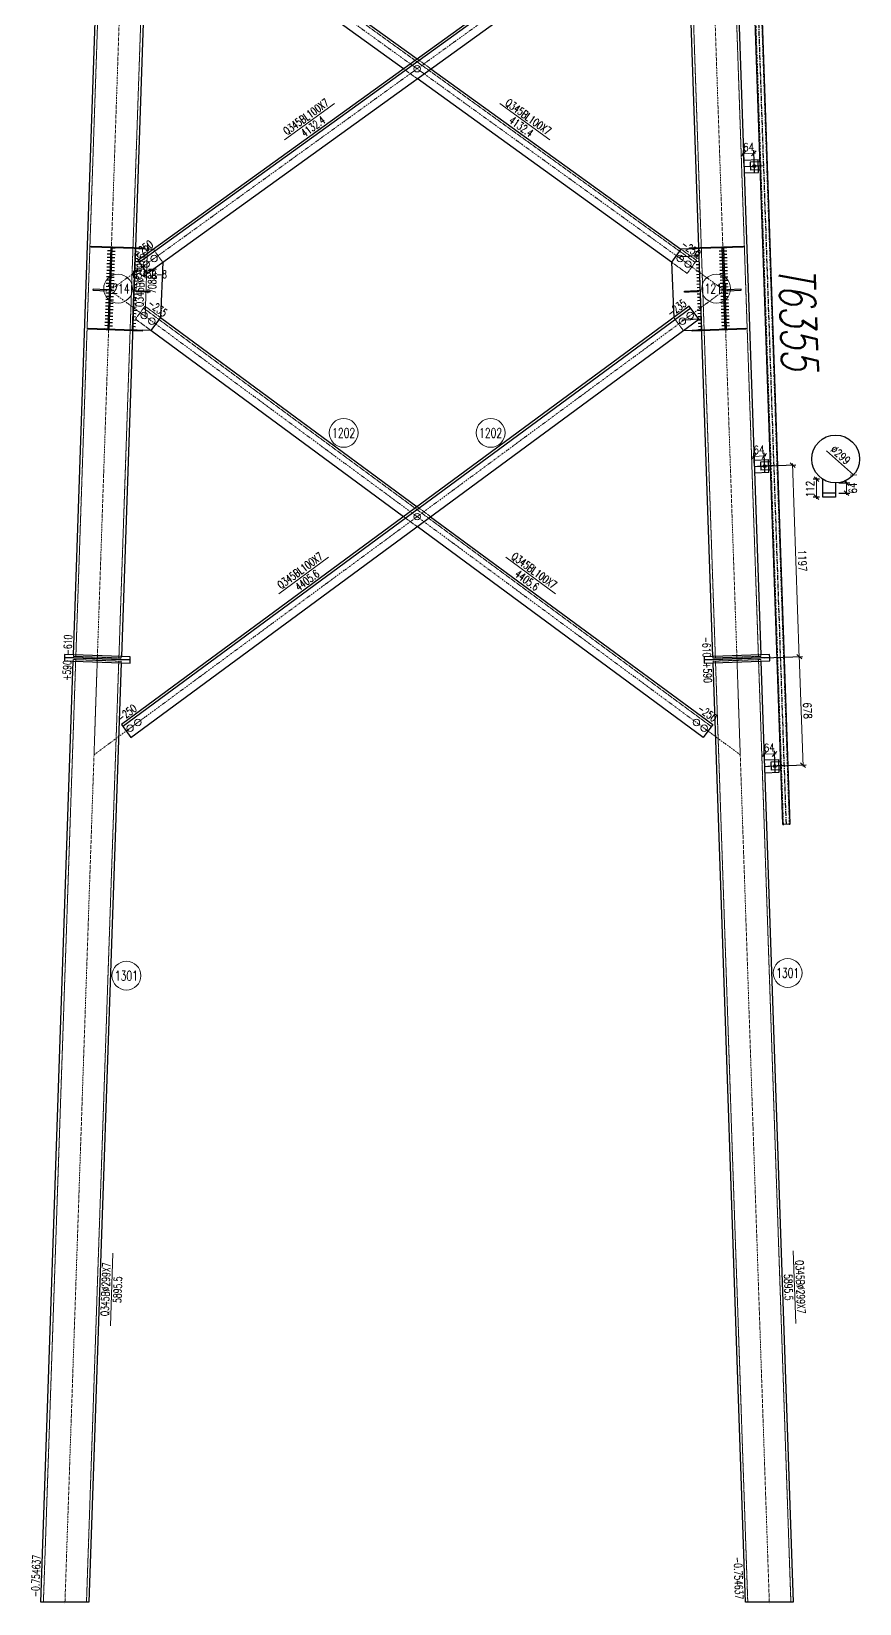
# Model space of a CAD drawing. Extents: x 4047 to 43290, y -150151 to -101862.
# Drawn here: x 13020 to 18192, y -150151 to -140329 of the extents above; entities that cross this region are included whole.
import ezdxf
from ezdxf.enums import TextEntityAlignment as Align

# ---------------------------------------------------------------- set-up
doc = ezdxf.new("R2010")
doc.units = 0
doc.header["$MEASUREMENT"] = 0
for name, pattern in [('CENTER', [50.8, 31.75, -6.35, 6.35, -6.35]), ('Dash', [2.75, 2, -0.75]), ('DashDot', [15.6, 9, -3, 0.6, -3]), ('DASHED', [19.05, 12.7, -6.35])]:
    doc.linetypes.add(name, pattern=pattern)
doc.layers.get('0').update_dxf_attribs({"linetype": 'CONTINUOUS', "lineweight": 25})
doc.layers.get('Defpoints').update_dxf_attribs({"linetype": 'CONTINUOUS'})
doc.styles.add('DimFont', font='simplex.shx', dxfattribs={"width": 0.8, "bigfont": 'gbhzfs.shx'})
doc.styles.add('HZ', font='txt.shx', dxfattribs={"width": 0.7, "oblique": 12, "bigfont": 'hztxt.shx'})
doc.styles.get("Standard").update_dxf_attribs({"font": 'simplex.shx', "width": 0.7, "height": 3, "bigfont": 'gbhzfs.shx'})
doc.dimstyles.new('DHDxfDimStyleOpen30', dxfattribs={"dimtxt": 2.5, "dimasz": 2.5, "dimexe": 1.25, "dimexo": 0.625, "dimtad": 2, "dimtxsty": 'DimFont', "dimblk": 'OPEN30', "dimblk1": 'OPEN30', "dimblk2": 'OPEN30', "dimcen": 2.5, "dimadec": 0, "dimazin": 0, "dimtfac": 1, "dimtmove": 0, "dimatfit": 3, "dimldrblk": 'OPEN30', "dimfxl": 0, "dimarcsym": 0})
doc.dimstyles.new('ISO-25$0', dxfattribs={"dimtxt": 2, "dimasz": 1.5, "dimexe": 1.25, "dimexo": 0.625, "dimtad": 1, "dimdsep": 46, "dimtxsty": 'Standard', "dimcen": 2.5, "dimclrd": 150, "dimclre": 2, "dimclrt": 6, "dimadec": 0, "dimazin": 0, "dimtfac": 1, "dimtmove": 0, "dimatfit": 0, "dimfxl": 0, "dimarcsym": 0})

# ---------------------------------------------------------------- blocks, each defined once
blk = doc.blocks.new('M20X45S')
at = {"color": 3, "linetype": 'Continuous', "lineweight": 13}
blk.add_circle((0, 0), 1, dxfattribs=at)
blk = doc.blocks.new('_OBLIQUE')
at = {"color": 0, "linetype": 'ByBlock', "lineweight": -2}
blk.add_line((-0.5, -0.5), (0.5, 0.5), dxfattribs=at)
blk = doc.blocks.new('*D56')
at = {"color": 0, "linetype": 'Continuous', "lineweight": 0}
blk.add_line((17985.1, -142948.7), (18154.2, -143100.4), dxfattribs=at)
at = {"layer": 'Defpoints', "color": 0, "linetype": 'Continuous'}
for p in [(17931.7, -142900.7), (18154.2, -143100.4)]:
    blk.add_point(p, dxfattribs=at)
at = {"color": 0, "linetype": 'Continuous', "lineweight": 0, "xscale": 30, "yscale": 30, "zscale": 30, "rotation": 318.085655041713}
blk.add_blockref('_OBLIQUE', (18154.2, -143100.4), dxfattribs=at)
at = {"color": 6, "linetype": 'Continuous', "insert": (18074, -142974.8), "char_height": 50, "attachment_point": 5, "rotation": 318.08566, "style": 'DimFont'}
blk.add_mtext('∅299', dxfattribs=at)
blk = doc.blocks.new('_OPEN30')
at = {"color": 0, "linetype": 'ByBlock', "lineweight": -2}
for p, q in [((-1, 0.27), (0, 0)), ((0, 0), (-1, -0.27)), ((0, 0), (-1, 0))]:
    blk.add_line(p, q, dxfattribs=at)
blk = doc.blocks.new('T6355 [365-1875-1875-1875-365]')
at = {"color": 4, "linetype": 'DASHED'}
for p, q in [((0, 0), (0, -6365)), ((41, -6365), (41, 0))]:
    blk.add_line(p, q, dxfattribs=at)
at = {"color": 1, "linetype": 'CENTER'}
for p, q in [((20.5, -6360), (20.5, -5)), ((20.5, -370), (-38.5, -370)), ((20.5, -2245), (-38.5, -2245)), ((20.5, -4120), (-38.5, -4120)), ((20.5, -5995), (-38.5, -5995))]:
    blk.add_line(p, q, dxfattribs=at)
at = {"color": 4}
for p, q in [((-3.5, -345), (-63.5, -345)), ((-63.5, -345), (-63.5, -395)), ((-3.5, -395), (-63.5, -395)), ((-3.5, -2220), (-63.5, -2220)), ((-63.5, -2220), (-63.5, -2270)), ((-3.5, -2270), (-63.5, -2270)), ((-3.5, -4095), (-63.5, -4095)), ((-63.5, -4095), (-63.5, -4145)), ((-3.5, -4145), (-63.5, -4145)), ((-3.5, -5970), (-63.5, -5970)), ((-63.5, -5970), (-63.5, -6020)), ((-3.5, -6020), (-63.5, -6020))]:
    blk.add_line(p, q, dxfattribs=at)
blk.add_lwpolyline([(44.5, -6360), (44.5, -5), (-3.5, -5), (-3.5, -6360)], close=True, dxfattribs=at)
for centre in [(-38.5, -370), (-38.5, -2245), (-38.5, -4120), (-38.5, -5995)]:
    blk.add_circle(centre, 8.75, dxfattribs=at)
at = {"color": 2, "style": 'HZ', "oblique": 12, "width": 0.7}
blk.add_text('T6355', height=225, rotation=270, dxfattribs=at).set_placement((90.3, -2879.4))
blk = doc.blocks.new('*D131')
at = {"color": 0, "linetype": 'Continuous', "lineweight": -2}
for p, q in [((17555.1, -143046.2), (17794.8, -143038)), ((17596.1, -144242.9), (17835.8, -144234.7))]:
    blk.add_line(p, q, dxfattribs=at)
at = {"color": 0, "linetype": 'Continuous', "lineweight": 0}
blk.add_line((17774.4, -143028.7), (17816.1, -144245.4), dxfattribs=at)
at = {"layer": 'Defpoints', "color": 0, "linetype": 'Continuous'}
for p in [(17535.1, -143046.9), (17576.1, -144243.6), (17815.8, -144235.4)]:
    blk.add_point(p, dxfattribs=at)
at = {"color": 0, "linetype": 'Continuous', "lineweight": 0, "xscale": 30, "yscale": 30, "zscale": 30}
for p, rotation in [((17774.8, -143038.7), 91.964105518167), ((17815.8, -144235.4), 271.964105518167)]:
    blk.add_blockref('_OBLIQUE', p, dxfattribs=dict(at, rotation=rotation))
at = {"color": 6, "linetype": 'Continuous', "insert": (17835.3, -143635.6), "char_height": 50, "attachment_point": 5, "rotation": 271.96411, "style": 'DimFont'}
blk.add_mtext('1197', dxfattribs=at)
blk = doc.blocks.new('*D132')
at = {"color": 0, "linetype": 'Continuous', "lineweight": 0}
blk.add_line((17523.3, -142984), (17607.7, -142981.6), dxfattribs=at)
at = {"color": 0, "linetype": 'Continuous', "lineweight": -2}
for p, q in [((17534.6, -143026.9), (17532.7, -142963.8)), ((17599, -143025), (17597.1, -142961.9))]:
    blk.add_line(p, q, dxfattribs=at)
at = {"layer": 'Defpoints', "color": 0, "linetype": 'Continuous'}
for p in [(17597.7, -142981.9), (17535.1, -143046.9), (17599.5, -143045)]:
    blk.add_point(p, dxfattribs=at)
at = {"color": 0, "linetype": 'Continuous', "lineweight": 0, "xscale": 30, "yscale": 30, "zscale": 30}
for p, rotation in [((17533.3, -142983.8), 181.6593324593618), ((17597.7, -142981.9), 1.659332459361818)]:
    blk.add_blockref('_OBLIQUE', p, dxfattribs=dict(at, rotation=rotation))
at = {"color": 6, "linetype": 'Continuous', "insert": (17564.4, -142942.8), "char_height": 50, "attachment_point": 5, "rotation": 1.65933, "style": 'DimFont'}
blk.add_mtext('64', dxfattribs=at)
blk = doc.blocks.new('*D133')
at = {"color": 0, "linetype": 'Continuous', "lineweight": -2}
for p, q in [((18062.9, -143150.1), (18131, -143150.1)), ((18062.9, -143214.1), (18131, -143214.1))]:
    blk.add_line(p, q, dxfattribs=at)
at = {"color": 0, "linetype": 'Continuous', "lineweight": 0}
blk.add_line((18111, -143224.1), (18111, -143140.1), dxfattribs=at)
at = {"layer": 'Defpoints', "color": 0, "linetype": 'Continuous'}
for p in [(18042.9, -143150.1), (18111, -143150.1), (18042.9, -143214.1)]:
    blk.add_point(p, dxfattribs=at)
at = {"color": 0, "linetype": 'Continuous', "lineweight": 0, "xscale": 30, "yscale": 30, "zscale": 30}
for p, rotation in [((18111, -143150.1), 90), ((18111, -143214.1), 270)]:
    blk.add_blockref('_OBLIQUE', p, dxfattribs=dict(at, rotation=rotation))
at = {"color": 6, "linetype": 'Continuous', "insert": (18151, -143182.1), "char_height": 50, "attachment_point": 5, "rotation": 90, "style": 'DimFont'}
blk.add_mtext('64', dxfattribs=at)
blk = doc.blocks.new('*D134')
at = {"color": 0, "linetype": 'Continuous', "lineweight": -2}
for p, q in [((17942.9, -143126.9), (17903, -143126.9)), ((17942.9, -143239.1), (17903, -143239.1))]:
    blk.add_line(p, q, dxfattribs=at)
at = {"color": 0, "linetype": 'Continuous', "lineweight": 0}
blk.add_line((17923, -143249.1), (17923, -143116.9), dxfattribs=at)
at = {"layer": 'Defpoints', "color": 0, "linetype": 'Continuous'}
for p in [(17923, -143126.9), (17962.9, -143126.9), (17962.9, -143239.1)]:
    blk.add_point(p, dxfattribs=at)
at = {"color": 0, "linetype": 'Continuous', "lineweight": 0, "xscale": 30, "yscale": 30, "zscale": 30}
for p, rotation in [((17923, -143126.9), 90), ((17923, -143239.1), 270)]:
    blk.add_blockref('_OBLIQUE', p, dxfattribs=dict(at, rotation=rotation))
at = {"color": 6, "linetype": 'Continuous', "insert": (17883, -143188), "char_height": 50, "attachment_point": 5, "rotation": 90, "style": 'DimFont'}
blk.add_mtext('112', dxfattribs=at)
blk = doc.blocks.new('*D146')
at = {"color": 0, "linetype": 'Continuous', "lineweight": 0}
blk.add_line((17587.2, -144845.3), (17671.6, -144842.9), dxfattribs=at)
at = {"color": 0, "linetype": 'Continuous', "lineweight": -2}
for p, q in [((17598.8, -144900.8), (17596.6, -144825)), ((17663.2, -144898.9), (17661, -144823.2))]:
    blk.add_line(p, q, dxfattribs=at)
at = {"layer": 'Defpoints', "color": 0, "linetype": 'Continuous'}
for p in [(17661.6, -144843.2), (17599.3, -144920.8), (17663.8, -144918.9)]:
    blk.add_point(p, dxfattribs=at)
at = {"color": 0, "linetype": 'Continuous', "lineweight": 0, "xscale": 30, "yscale": 30, "zscale": 30}
for p, rotation in [((17597.1, -144845), 181.6596278034442), ((17661.6, -144843.2), 1.659627803444188)]:
    blk.add_blockref('_OBLIQUE', p, dxfattribs=dict(at, rotation=rotation))
at = {"color": 6, "linetype": 'Continuous', "insert": (17628.2, -144804.1), "char_height": 50, "attachment_point": 5, "rotation": 1.65963, "style": 'DimFont'}
blk.add_mtext('64', dxfattribs=at)
blk = doc.blocks.new('*D147')
at = {"color": 0, "linetype": 'Continuous', "lineweight": 0}
blk.add_line((17458.5, -141093), (17543, -141090.5), dxfattribs=at)
at = {"color": 0, "linetype": 'Continuous', "lineweight": -2}
for p, q in [((17470.2, -141153), (17467.9, -141072.7)), ((17534.7, -141151.1), (17532.4, -141070.8))]:
    blk.add_line(p, q, dxfattribs=at)
at = {"layer": 'Defpoints', "color": 0, "linetype": 'Continuous'}
for p in [(17533, -141090.8), (17470.8, -141173), (17535.3, -141171.1)]:
    blk.add_point(p, dxfattribs=at)
at = {"color": 0, "linetype": 'Continuous', "lineweight": 0, "xscale": 30, "yscale": 30, "zscale": 30}
for p, rotation in [((17468.5, -141092.7), 181.6596278034441), ((17533, -141090.8), 1.659627803444108)]:
    blk.add_blockref('_OBLIQUE', p, dxfattribs=dict(at, rotation=rotation))
at = {"color": 6, "linetype": 'Continuous', "insert": (17499.6, -141051.7), "char_height": 50, "attachment_point": 5, "rotation": 1.65963, "style": 'DimFont'}
blk.add_mtext('64', dxfattribs=at)
blk = doc.blocks.new('*D150')
at = {"color": 0, "linetype": 'Continuous', "lineweight": -2}
for p, q in [((17596.1, -144242.9), (17835.8, -144234.7)), ((17619.3, -144920.1), (17859, -144911.9))]:
    blk.add_line(p, q, dxfattribs=at)
at = {"color": 0, "linetype": 'Continuous', "lineweight": 0}
blk.add_line((17839.4, -144922.5), (17815.5, -144225.4), dxfattribs=at)
at = {"layer": 'Defpoints', "color": 0, "linetype": 'Continuous'}
for p in [(17576.1, -144243.6), (17815.8, -144235.4), (17599.3, -144920.8)]:
    blk.add_point(p, dxfattribs=at)
at = {"color": 0, "linetype": 'Continuous', "lineweight": 0, "xscale": 30, "yscale": 30, "zscale": 30}
for p, rotation in [((17815.8, -144235.4), 91.96410551816712), ((17839, -144912.6), 271.9641055181671)]:
    blk.add_blockref('_OBLIQUE', p, dxfattribs=dict(at, rotation=rotation))
at = {"color": 6, "linetype": 'Continuous', "insert": (17867.4, -144572.6), "char_height": 50, "attachment_point": 5, "rotation": 271.96411, "style": 'DimFont'}
blk.add_mtext('678', dxfattribs=at)
blk = doc.blocks.new('*D178')
at = {"color": 2, "linetype": 'Continuous', "lineweight": -2}
for p, q in [((17072, -141747.7), (17071.6, -141734.7)), ((17191.2, -141743.6), (17190.8, -141730.6))]:
    blk.add_line(p, q, dxfattribs=at)
at = {"color": 150, "linetype": 'Continuous', "lineweight": -2}
for p, q in [((17071.8, -141734.9), (17124.3, -141733.1)), ((17190.6, -141730.8), (17138.1, -141732.6))]:
    blk.add_line(p, q, dxfattribs=at)
at = {"color": 150, "linetype": 'Continuous'}
for points in [[(17071.8, -141734.9), (17071.8, -141734.9), (17071.6, -141734.9)], [(17190.6, -141730.8), (17190.6, -141730.8), (17190.8, -141730.8)]]:
    blk.add_solid(points, dxfattribs=at)
at = {"layer": 'Defpoints', "color": 0, "linetype": 'Continuous'}
for p in [(17190.8, -141730.8), (17072, -141747.7), (17191.2, -141743.6)]:
    blk.add_point(p, dxfattribs=at)
at = {"color": 6, "linetype": 'Continuous', "insert": (17131.2, -141732.9), "char_height": 3, "attachment_point": 5}
blk.add_mtext('\\A1;119.2505', dxfattribs=at)
blk = doc.blocks.new('*D179')
at = {"color": 150, "linetype": 'Continuous', "lineweight": -2}
for p, q in [((17204.2, -142126.2), (17152, -142128)), ((17086, -142130.3), (17138.2, -142128.5))]:
    blk.add_line(p, q, dxfattribs=at)
at = {"color": 2, "linetype": 'Continuous', "lineweight": -2}
for p, q in [((17204.6, -142135.4), (17204.3, -142126)), ((17086.1, -142139.4), (17085.8, -142130.1))]:
    blk.add_line(p, q, dxfattribs=at)
at = {"color": 150, "linetype": 'Continuous'}
for points in [[(17204.1, -142126.2), (17204.2, -142126.2), (17204.3, -142126.2)], [(17086, -142130.2), (17086, -142130.3), (17085.8, -142130.3)]]:
    blk.add_solid(points, dxfattribs=at)
at = {"layer": 'Defpoints', "color": 0, "linetype": 'Continuous'}
for p in [(17204.3, -142126.2), (17086.1, -142139.5), (17204.6, -142135.4)]:
    blk.add_point(p, dxfattribs=at)
at = {"color": 6, "linetype": 'Continuous', "insert": (17145.1, -142128.2), "char_height": 3, "attachment_point": 5}
blk.add_mtext('\\A1;118.5687', dxfattribs=at)

msp = doc.modelspace()

# ---------------------------------------------------------------- linework, layer by layer
at = {"color": 1, "linetype": 'Dash', "lineweight": 20}
for p, q in [((13540.42403, -137149.91758), (13297.48204, -144234.10798)), ((13809.26599, -137159.13712), (13566.324, -144243.32753)), ((17049.00103, -137159.13712), (17291.94301, -144243.32753)), ((17317.84299, -137149.91758), (17560.78497, -144234.10798)), ((13814.20903, -139354.1741), (17165.49552, -141771.99709)), ((15429.13351, -140500.78304), (15514.5912, -140562.43744)), ((15429.13351, -140624.09185), (15343.67582, -140562.43744)), ((13667.64726, -141726.39763), (13687.63551, -141727.0831)), ((13668.34385, -141706.08503), (13688.3321, -141706.7705)), ((13669.04045, -141685.77244), (13689.0287, -141686.4579)), ((13669.04045, -141685.77244), (13728.7827, -141687.82121)), ((13781.31148, -141689.62261), (13839.81997, -141770.71982)), ((17076.95553, -141689.62261), (17174.27179, -141759.8325)), ((17189.22657, -141685.77244), (17129.48431, -141687.82121)), ((13664.16431, -141827.96062), (13684.15256, -141828.64609)), ((13664.8609, -141807.64803), (13684.84915, -141808.33349)), ((13665.55749, -141787.33543), (13685.54574, -141788.0209)), ((13666.25408, -141767.02283), (13686.24233, -141767.7083)), ((13666.95067, -141746.71023), (13686.93892, -141747.3957)), ((17115.7633, -141840.92971), (17018.44705, -141770.71982)), ((17174.27179, -141759.8325), (17115.7633, -141840.92971)), ((13660.68135, -141929.52362), (13680.6696, -141930.20908)), ((13661.37795, -141909.21102), (13681.3662, -141909.89648)), ((13662.07454, -141888.89842), (13682.06279, -141889.58389)), ((13662.77113, -141868.58582), (13682.75938, -141869.27129)), ((13663.46772, -141848.27322), (13683.45597, -141848.95869)), ((13657.89499, -142010.77401), (13677.88324, -142011.45948)), ((13658.59158, -141990.46141), (13678.57983, -141991.14688)), ((13659.28817, -141970.14881), (13679.27642, -141970.83428)), ((13659.98476, -141949.83621), (13679.97301, -141950.52168)), ((13674.95874, -141949.29051), (13674.7531, -141955.28698)), ((13674.7531, -141955.28698), (13759.72461, -141958.20095)), ((13759.93025, -141952.20448), (13674.95874, -141949.29051)), ((13759.72461, -141958.20095), (13759.93025, -141952.20448)), ((17098.33677, -141952.20448), (17183.30827, -141949.29051)), ((17098.54241, -141958.20095), (17098.33677, -141952.20448)), ((17183.51391, -141955.28698), (17098.54241, -141958.20095)), ((17183.30827, -141949.29051), (17183.51391, -141955.28698)), ((13654.41204, -142112.337), (13674.40029, -142113.02247)), ((13655.10863, -142092.0244), (13675.09688, -142092.70987)), ((13655.80522, -142071.7118), (13675.79347, -142072.39727)), ((13656.50181, -142051.3992), (13676.49006, -142052.08467)), ((13657.1984, -142031.08661), (13677.18665, -142031.77207)), ((13670.00518, -142126.33059), (13729.33744, -142045.83411)), ((13766.60237, -142197.53035), (13670.00518, -142126.33059)), ((13720.4376, -142057.90858), (17266.79587, -144671.85495)), ((13729.33744, -142045.83411), (13825.93463, -142117.03388)), ((17032.33238, -142117.03388), (17091.66465, -142197.53035)), ((13651.62567, -142193.58739), (13671.61392, -142194.27286)), ((13711.36793, -142195.63617), (13651.62567, -142193.58739)), ((13652.32226, -142173.27479), (13672.31051, -142173.96026)), ((13653.01885, -142152.9622), (13673.0071, -142153.64766)), ((13653.71544, -142132.6496), (13673.70369, -142133.33507)), ((17146.89909, -142195.63617), (17206.64134, -142193.58739)), ((15429.13351, -143298.71817), (15513.40469, -143360.8327)), ((15429.13351, -143422.94722), (15344.86233, -143360.8327)), ((13296.79658, -144254.09623), (13094.98704, -150138.86417)), ((13281.46265, -144263.57626), (13281.80539, -144253.58213)), ((13281.80539, -144253.58213), (13580.62972, -144263.82988)), ((13282.49086, -144233.59388), (13282.83359, -144223.59976)), ((13581.31519, -144243.84163), (13282.49086, -144233.59388)), ((13565.63854, -144263.31578), (13363.98708, -150143.47395)), ((13580.62972, -144263.82988), (13580.28699, -144273.824)), ((13581.65793, -144233.8475), (13581.31519, -144243.84163)), ((17276.95182, -144243.84163), (17276.60909, -144233.8475)), ((17575.77616, -144233.59388), (17276.95182, -144243.84163)), ((17277.63729, -144263.82988), (17576.46163, -144253.58213)), ((17277.98003, -144273.824), (17277.63729, -144263.82988)), ((17292.62848, -144263.31578), (17494.27993, -150143.47395)), ((17561.47044, -144254.09623), (17763.27998, -150138.86417)), ((17575.43343, -144223.59976), (17575.77616, -144233.59388)), ((17576.46163, -144253.58213), (17576.80436, -144263.57626))]:
    msp.add_line(p, q, dxfattribs=at)
at = {"color": 2, "linetype": 'DashDot', "lineweight": 15}
for p, q in [((13674.84501, -137154.52735), (13410.99625, -144848.35938)), ((17183.42201, -137154.52735), (17447.27076, -144848.35938)), ((17255.11439, -139245.06318), (13510.50645, -141946.65232)), ((13603.15263, -139245.06318), (17347.76057, -141946.65232)), ((17347.76242, -141946.65153), (13410.99625, -144848.35938)), ((13510.5046, -141946.65153), (17447.27076, -144848.35938)), ((13431.21756, -144258.70601), (13229.13351, -150151.47865)), ((17427.04946, -144258.70601), (17629.13351, -150151.47865))]:
    msp.add_line(p, q, dxfattribs=at)
at = {"color": 7, "linetype": 'Continuous', "lineweight": 30}
for p, q in [((17044.05798, -139354.1741), (13692.7715, -141771.99709)), ((13514.06173, -141721.13064), (13494.0735, -141720.44517)), ((13514.75832, -141700.81804), (13494.77009, -141700.13258)), ((13515.45491, -141680.50544), (13495.46668, -141679.81998)), ((13522.05703, -141721.40483), (13542.04526, -141722.0903)), ((13522.75362, -141701.09223), (13542.74185, -141701.7777)), ((13523.45021, -141680.77963), (13543.43845, -141681.4651)), ((17189.22657, -141685.77244), (17169.23832, -141686.4579)), ((17189.92316, -141706.08503), (17169.93491, -141706.7705)), ((17190.61975, -141726.39763), (17170.6315, -141727.0831)), ((17334.81681, -141680.77963), (17314.82857, -141681.4651)), ((17335.5134, -141701.09223), (17315.52516, -141701.7777)), ((17336.20999, -141721.40483), (17316.22175, -141722.0903)), ((17342.8121, -141680.50544), (17362.80034, -141679.81998)), ((17343.50869, -141700.81804), (17363.49693, -141700.13258)), ((17344.20528, -141721.13064), (17364.19352, -141720.44517)), ((13510.57878, -141822.69363), (13490.59054, -141822.00816)), ((13511.27537, -141802.38103), (13491.28713, -141801.69557)), ((13511.97196, -141782.06844), (13491.98372, -141781.38297)), ((13512.66855, -141761.75584), (13492.68032, -141761.07037)), ((13513.36514, -141741.44324), (13493.37691, -141740.75777)), ((13518.57407, -141822.96782), (13538.56231, -141823.65329)), ((13519.27066, -141802.65522), (13539.2589, -141803.34069)), ((13519.96725, -141782.34262), (13539.95549, -141783.02809)), ((13520.66385, -141762.03002), (13540.65208, -141762.71549)), ((13521.36044, -141741.71743), (13541.34867, -141742.40289)), ((17191.31634, -141746.71023), (17171.32809, -141747.3957)), ((17192.01293, -141767.02283), (17172.02468, -141767.7083)), ((17192.70953, -141787.33543), (17172.72128, -141788.0209)), ((17193.40612, -141807.64803), (17173.41787, -141808.33349)), ((17194.10271, -141827.96062), (17174.11446, -141828.64609)), ((17336.90658, -141741.71743), (17316.91834, -141742.40289)), ((17337.60317, -141762.03002), (17317.61493, -141762.71549)), ((17338.29976, -141782.34262), (17318.31153, -141783.02809)), ((17338.99635, -141802.65522), (17319.00812, -141803.34069)), ((17339.69294, -141822.96782), (17319.70471, -141823.65329)), ((17344.90187, -141741.44324), (17364.89011, -141740.75777)), ((17345.59846, -141761.75584), (17365.5867, -141761.07037)), ((17346.29506, -141782.06844), (17366.28329, -141781.38297)), ((17346.99165, -141802.38103), (17366.97988, -141801.69557)), ((17347.68824, -141822.69363), (17367.67647, -141822.00816)), ((13507.09582, -141924.25662), (13487.10759, -141923.57116)), ((13507.79241, -141903.94403), (13487.80418, -141903.25856)), ((13508.48901, -141883.63143), (13488.50077, -141882.94596)), ((13509.1856, -141863.31883), (13489.19736, -141862.63336)), ((13509.88219, -141843.00623), (13489.89395, -141842.32076)), ((13515.09112, -141924.53081), (13535.07935, -141925.21628)), ((13515.78771, -141904.21821), (13535.77595, -141904.90368)), ((13516.4843, -141883.90561), (13536.47254, -141884.59108)), ((13517.18089, -141863.59302), (13537.16913, -141864.27848)), ((13517.87748, -141843.28042), (13537.86572, -141843.96588)), ((17194.7993, -141848.27322), (17174.81105, -141848.95869)), ((17195.49589, -141868.58582), (17175.50764, -141869.27129)), ((17196.19248, -141888.89842), (17176.20423, -141889.58389)), ((17196.88907, -141909.21102), (17176.90082, -141909.89648)), ((17197.58566, -141929.52362), (17177.59741, -141930.20908)), ((17340.38953, -141843.28042), (17320.4013, -141843.96588)), ((17341.08613, -141863.59302), (17321.09789, -141864.27848)), ((17341.78272, -141883.90561), (17321.79448, -141884.59108)), ((17342.47931, -141904.21821), (17322.49107, -141904.90368)), ((17343.1759, -141924.53081), (17323.18766, -141925.21628)), ((17348.38483, -141843.00623), (17368.37306, -141842.32076)), ((17349.08142, -141863.31883), (17369.06966, -141862.63336)), ((17349.77801, -141883.63143), (17369.76625, -141882.94596)), ((17350.4746, -141903.94403), (17370.46284, -141903.25856)), ((17351.17119, -141924.25662), (17371.15943, -141923.57116)), ((13503.61287, -142025.81961), (13483.62463, -142025.13415)), ((13504.30946, -142005.50702), (13484.32122, -142004.82155)), ((13505.00605, -141985.19442), (13485.01781, -141984.50895)), ((13505.70264, -141964.88182), (13485.71441, -141964.19635)), ((13506.39923, -141944.56922), (13486.411, -141943.88375)), ((13511.60816, -142026.0938), (13531.5964, -142026.77927)), ((13512.30475, -142005.7812), (13532.29299, -142006.46667)), ((13513.00135, -141985.46861), (13532.98958, -141986.15407)), ((13513.69794, -141965.15601), (13533.68617, -141965.84147)), ((13514.39453, -141944.84341), (13534.38276, -141945.52888)), ((17198.28225, -141949.83621), (17178.294, -141950.52168)), ((17198.97884, -141970.14881), (17178.99059, -141970.83428)), ((17199.67543, -141990.46141), (17179.68718, -141991.14688)), ((17200.37203, -142010.77401), (17180.38378, -142011.45948)), ((17343.87249, -141944.84341), (17323.88425, -141945.52888)), ((17344.56908, -141965.15601), (17324.58084, -141965.84147)), ((17345.26567, -141985.46861), (17325.27743, -141986.15407)), ((17345.96226, -142005.7812), (17325.97403, -142006.46667)), ((17346.65885, -142026.0938), (17326.67062, -142026.77927)), ((17351.86778, -141944.56922), (17371.85602, -141943.88375)), ((17352.56437, -141964.88182), (17372.55261, -141964.19635)), ((17353.26097, -141985.19442), (17373.2492, -141984.50895)), ((17353.95756, -142005.50702), (17373.94579, -142004.82155)), ((17354.65415, -142025.81961), (17374.64238, -142025.13415)), ((13500.12991, -142127.38261), (13480.14168, -142126.69714)), ((13500.82651, -142107.07001), (13480.83827, -142106.38454)), ((13501.5231, -142086.75741), (13481.53486, -142086.07194)), ((13502.21969, -142066.44481), (13482.23145, -142065.75934)), ((13502.91628, -142046.13221), (13482.92804, -142045.44675)), ((13508.12521, -142127.65679), (13528.11344, -142128.34226)), ((13508.8218, -142107.34419), (13528.81004, -142108.02966)), ((13509.51839, -142087.0316), (13529.50663, -142087.71706)), ((13510.21498, -142066.719), (13530.20322, -142067.40447)), ((13510.91157, -142046.4064), (13530.89981, -142047.09187)), ((17137.82941, -142057.90858), (13591.47115, -144671.85495)), ((17201.06862, -142031.08661), (17181.08037, -142031.77207)), ((17201.76521, -142051.3992), (17181.77696, -142052.08467)), ((17202.4618, -142071.7118), (17182.47355, -142072.39727)), ((17203.15839, -142092.0244), (17183.17014, -142092.70987)), ((17203.85498, -142112.337), (17183.86673, -142113.02247)), ((17347.35544, -142046.4064), (17327.36721, -142047.09187)), ((17348.05203, -142066.719), (17328.0638, -142067.40447)), ((17348.74863, -142087.0316), (17328.76039, -142087.71706)), ((17349.44522, -142107.34419), (17329.45698, -142108.02966)), ((17350.14181, -142127.65679), (17330.15357, -142128.34226)), ((17355.35074, -142046.13221), (17375.33897, -142045.44675)), ((17356.04733, -142066.44481), (17376.03557, -142065.75934)), ((17356.74392, -142086.75741), (17376.73216, -142086.07194)), ((17357.44051, -142107.07001), (17377.42875, -142106.38454)), ((17358.1371, -142127.38261), (17378.12534, -142126.69714)), ((13498.04014, -142188.3204), (13478.05191, -142187.63493)), ((13498.73673, -142168.0078), (13478.7485, -142167.32233)), ((13499.43332, -142147.6952), (13479.44509, -142147.00974)), ((13506.03544, -142188.59459), (13526.02367, -142189.28006)), ((13506.73203, -142168.28199), (13526.72026, -142168.96746)), ((13507.42862, -142147.96939), (13527.41685, -142148.65486)), ((17204.55157, -142132.6496), (17184.56332, -142133.33507)), ((17205.24816, -142152.9622), (17185.25991, -142153.64766)), ((17205.94475, -142173.27479), (17185.9565, -142173.96026)), ((17206.64134, -142193.58739), (17186.65309, -142194.27286)), ((17350.8384, -142147.96939), (17330.85016, -142148.65486)), ((17351.53499, -142168.28199), (17331.54675, -142168.96746)), ((17352.23158, -142188.59459), (17332.24334, -142189.28006)), ((17358.83369, -142147.6952), (17378.82193, -142147.00974)), ((17359.53028, -142168.0078), (17379.51852, -142167.32233)), ((17360.22687, -142188.3204), (17380.21511, -142187.63493))]:
    msp.add_line(p, q, dxfattribs=at)
at = {"color": 7, "linetype": 'Continuous', "lineweight": 13}
for p, q in [((14913.32148, -140780.43977), (14601.09723, -141005.69744)), ((15944.94553, -140780.43977), (16257.16978, -141005.69744)), ((13745.04899, -141657.64899), (13729.45459, -142112.38167)), ((14875.14724, -143613.87806), (14565.23582, -143842.30728)), ((15983.11977, -143613.87806), (16293.0312, -143842.30728)), ((13528.84317, -147962.21267), (13513.24877, -148416.94535)), ((17778.16006, -147946.82391), (17793.75445, -148401.5566))]:
    msp.add_line(p, q, dxfattribs=at)
at = {"color": 3, "linetype": 'Continuous'}
for p, q in [((17536.65557, -141211.08227), (17533.9137, -141131.12927)), ((17561.64088, -141210.22544), (17558.89901, -141130.27244)), ((17600.91818, -143084.9807), (17598.17631, -143005.0277)), ((17625.9035, -143084.12386), (17623.16162, -143004.17087)), ((17962.91632, -143239.06855), (17962.91632, -143126.86285)), ((18042.91632, -143150.06855), (18042.91632, -143239.06855)), ((18042.91632, -143214.06855), (17962.91632, -143214.06855)), ((18042.91632, -143239.06855), (17962.91632, -143239.06855)), ((17690.16611, -144958.02229), (17687.42424, -144878.06929)), ((17665.1808, -144958.87913), (17662.43893, -144878.92613))]:
    msp.add_line(p, q, dxfattribs=at)
at = {"color": 7, "linetype": 'Continuous', "lineweight": 30}
for points in [[(13282.83359, -144223.59976), (13525.09011, -137159.39761)], [(13823.91444, -137169.64535), (13581.65793, -144233.8475)], [(17276.60909, -144233.8475), (17034.35258, -137169.64535)], [(17333.17691, -137159.39761), (17575.43343, -144223.59976)], [(17035.28171, -139342.00952), (13683.99523, -141759.8325)], [(13742.50371, -141840.92971), (17093.79019, -139423.10673)], [(13920.30245, -139412.22005), (15429.13351, -140500.78304)], [(15343.67582, -140562.43744), (13861.79396, -139493.31726)], [(17018.44705, -141770.71982), (15429.13351, -140624.09185)], [(15514.5912, -140562.43744), (17076.95553, -141689.62261)], [(17470.81665, -141172.97367), (17535.27289, -141170.76324)], [(13392.77718, -141676.29839), (13392.98282, -141670.30192)], [(13728.7827, -141687.82121), (13392.77718, -141676.29839)], [(13392.98282, -141670.30192), (13728.98834, -141681.82473)], [(13515.45491, -141680.50544), (13498.04014, -142188.3204)], [(13506.03544, -142188.59459), (13523.45021, -141680.77963)], [(13523.45021, -141680.77963), (13515.45491, -141680.50544)], [(13651.62567, -142193.58739), (13669.04045, -141685.77244)], [(13728.98834, -141681.82473), (13728.7827, -141687.82121)], [(13728.7827, -141687.82121), (13781.31148, -141689.62261)], [(17076.95553, -141689.62261), (17018.44705, -141770.71982)], [(17129.48431, -141687.82121), (17076.95553, -141689.62261)], [(17129.27867, -141681.82473), (17465.2842, -141670.30192)], [(17129.48431, -141687.82121), (17129.27867, -141681.82473)], [(17465.48984, -141676.29839), (17129.48431, -141687.82121)], [(17206.64134, -142193.58739), (17189.22657, -141685.77244)], [(17334.81681, -141680.77963), (17342.8121, -141680.50544)], [(17352.23158, -142188.59459), (17334.81681, -141680.77963)], [(17342.8121, -141680.50544), (17360.22687, -142188.3204)], [(17465.2842, -141670.30192), (17465.48984, -141676.29839)], [(13683.99523, -141759.8325), (13742.50371, -141840.92971)], [(13839.81997, -141770.71982), (13825.93463, -142117.03388)], [(17018.44705, -141770.71982), (17032.33238, -142117.03388)], [(13404.83434, -141940.02698), (13404.6287, -141946.02346)], [(13404.6287, -141946.02346), (13491.28447, -141948.99519)], [(13491.49011, -141942.99872), (13404.83434, -141940.02698)], [(13491.28447, -141948.99519), (13491.49011, -141942.99872)], [(13674.7531, -141955.28698), (13674.95874, -141949.29051)], [(13759.72461, -141958.20095), (13674.7531, -141955.28698)], [(13674.95874, -141949.29051), (13759.93025, -141952.20448)], [(13759.93025, -141952.20448), (13759.72461, -141958.20095)], [(17098.33677, -141952.20448), (17183.30827, -141949.29051)], [(17098.54241, -141958.20095), (17098.33677, -141952.20448)], [(17183.51391, -141955.28698), (17098.54241, -141958.20095)], [(17183.30827, -141949.29051), (17183.51391, -141955.28698)], [(17453.43267, -141940.02698), (17366.7769, -141942.99872)], [(17366.7769, -141942.99872), (17366.98254, -141948.99519)], [(17366.98254, -141948.99519), (17453.63831, -141946.02346)], [(17453.63831, -141946.02346), (17453.43267, -141940.02698)], [(17128.92957, -142045.83411), (13582.57131, -144659.78048)], [(13641.90357, -144740.27695), (17188.26184, -142126.33059)], [(13825.93463, -142117.03388), (13766.60237, -142197.53035)], [(13825.93463, -142117.03388), (15429.13351, -143298.71817)], [(17188.26184, -142126.33059), (17128.92957, -142045.83411)], [(13375.15677, -142190.10982), (13375.36241, -142184.11335)], [(13711.16229, -142201.63264), (13375.15677, -142190.10982)], [(13375.36241, -142184.11335), (13711.36793, -142195.63617)], [(13498.04014, -142188.3204), (13506.03544, -142188.59459)], [(13711.36793, -142195.63617), (13711.16229, -142201.63264)], [(13766.60237, -142197.53035), (13711.36793, -142195.63617)], [(15344.86233, -143360.8327), (13766.60237, -142197.53035)], [(17091.66465, -142197.53035), (17146.89909, -142195.63617)], [(17146.89909, -142195.63617), (17482.90461, -142184.11335)], [(17147.10473, -142201.63264), (17146.89909, -142195.63617)], [(17483.11025, -142190.10982), (17147.10473, -142201.63264)], [(17360.22687, -142188.3204), (17352.23158, -142188.59459)], [(17482.90461, -142184.11335), (17483.11025, -142190.10982)], [(17535.07927, -143046.8721), (17599.5355, -143044.66167)], [(15513.40469, -143360.8327), (17275.69571, -144659.78048)], [(17216.36344, -144740.27695), (15429.13351, -143422.94722)], [(13079.82013, -150143.47395), (13281.46265, -144263.57626)], [(13226.68073, -144241.68583), (13225.99526, -144261.67408)], [(13225.99526, -144261.67408), (13635.75438, -144275.72618)], [(13227.3662, -144221.69759), (13226.68073, -144241.68583)], [(13636.43985, -144255.73793), (13226.68073, -144241.68583)], [(13226.68073, -144241.68583), (13636.43985, -144255.73793)], [(13637.12532, -144235.74968), (13227.3662, -144221.69759)], [(13580.28699, -144273.824), (13378.9959, -150143.47395)], [(13635.75438, -144275.72618), (13636.43985, -144255.73793)], [(13636.43985, -144255.73793), (13637.12532, -144235.74968)], [(17630.90082, -144221.69759), (17221.1417, -144235.74968)], [(17221.1417, -144235.74968), (17221.82716, -144255.73793)], [(17631.58629, -144241.68583), (17221.82716, -144255.73793)], [(17221.82716, -144255.73793), (17631.58629, -144241.68583)], [(17221.82716, -144255.73793), (17222.51263, -144275.72618)], [(17222.51263, -144275.72618), (17632.27176, -144261.67408)], [(17479.27111, -150143.47395), (17277.98003, -144273.824)], [(17576.80436, -144263.57626), (17778.44688, -150143.47395)], [(17631.58629, -144241.68583), (17630.90082, -144221.69759)], [(17632.27176, -144261.67408), (17631.58629, -144241.68583)], [(13582.57131, -144659.78048), (13641.90357, -144740.27695)], [(17275.69571, -144659.78048), (17216.36344, -144740.27695)], [(17599.34188, -144920.77053), (17663.79812, -144918.56009)], [(13378.9959, -150143.47395), (13079.82013, -150143.47395)], [(17778.44688, -150143.47395), (17479.27111, -150143.47395)]]:
    msp.add_lwpolyline(points, dxfattribs=at)
at = {"color": 3, "linetype": 'Continuous'}
for points in [[(17469.44572, -141132.99717), (17558.88726, -141129.92991)], [(17472.18759, -141212.95017), (17561.62913, -141209.8829)], [(17533.70833, -143006.8956), (17623.14988, -143003.82833)], [(17536.4502, -143086.8486), (17625.89175, -143083.78133)], [(17597.97095, -144880.79403), (17687.41249, -144877.72676)], [(17600.71282, -144960.74703), (17690.15436, -144957.67976)]]:
    msp.add_lwpolyline(points, dxfattribs=at)
at = {"color": 7, "linetype": 'Continuous', "lineweight": 13}
for centre in [(13561.39122, -141936.28685), (17296.87579, -141936.28685), (14970.19581, -142837.45806), (15888.07121, -142837.45806), (13613.30113, -146228.84653), (17743.67272, -146211.74411)]:
    msp.add_circle(centre, 90, dxfattribs=at)
at = {"color": 3, "linetype": 'Continuous'}
msp.add_circle((18042.91632, -143000.56855), 149.5, dxfattribs=at)

# ---------------------------------------------------------------- block references
at = {"rotation": 1.96410551816554}
msp.add_blockref('T6355 [365-1875-1875-1875-365]', (17496.81824, -138926.1052), dxfattribs=at)
at = {"color": 3, "linetype": 'Continuous', "lineweight": 13, "xscale": 20, "yscale": 20, "zscale": 20}
for p in [(15429.13485, -140562.43842), (13786.23656, -141747.72376), (17072.03045, -141747.72376), (13737.57824, -141782.82885), (17120.68878, -141782.82885), (13723.8217, -142103.8831), (13772.11957, -142139.48244), (17086.14745, -142139.48244), (17134.44531, -142103.8831), (15429.13582, -143360.8344), (13636.38637, -144682.22904), (13684.68424, -144646.6297), (17173.58278, -144646.6297), (17221.88064, -144682.22904)]:
    msp.add_blockref('M20X45S', p, dxfattribs=at)

# ---------------------------------------------------------------- texts
at = {"color": 7, "linetype": 'Continuous', "lineweight": 13, "width": 0.7}
for s, rotation, p in [('Q345BL100X7', 35.808984397, (14735.26868, -140862.65715)), ('Q345BL100X7', 324.191015603, (16122.99834, -140862.65715)), ('4132.4', 35.808984397, (14779.15004, -140923.48006)), ('4132.4', 324.191015603, (16079.11698, -140923.48006)), ('Q345B%%C299X6', 88.035894482, (13699.77382, -141883.73008)), ('-250', 35.808984397, (13718.82259, -141688.46511)), ('-250', 324.191015603, (17139.44442, -141688.46511)), ('7088.4', 88.035894482, (13774.72976, -141886.30058)), ('-235', 323.606850563, (13807.93457, -142057.18052)), ('-235', 36.393149437, (17050.33244, -142057.18052)), ('Q345BL100X7', 36.393149437, (14697.94193, -143697.90649)), ('Q345BL100X7', 323.606850563, (16160.32508, -143697.90649)), ('4405.6', 36.393149437, (14742.44113, -143758.27885)), ('4405.6', 323.606850563, (16115.82589, -143758.27885)), ('-610', 88.035894482, (13247.41203, -144162.34976)), ('-610', 271.964105518, (17237.07472, -144175.16801)), ('+590', 88.035894482, (13241.92828, -144322.25576)), ('+590', 271.964105518, (17242.55846, -144335.07401)), ('-250', 36.393149437, (13616.66924, -144588.06172)), ('-250', 323.606850563, (17241.59778, -144588.06172)), ('Q345B%%C299X7', 271.964105518, (17823.43523, -148172.905)), ('Q345B%%C299X7', 88.035894482, (13483.568, -148188.29376)), ('5895.5', 88.035894482, (13558.52394, -148190.86426)), ('5895.5', 271.964105518, (17748.47929, -148175.47551)), ('-0.754637', 88.035894482, (13047.91594, -149979.65735)), ('-0.754637', 271.964105518, (17436.5708, -149992.4756))]:
    msp.add_text(s, height=50, rotation=rotation, dxfattribs=at).set_placement(p, align=Align.MIDDLE_CENTER)
msp.add_text('Q345B-8', height=48, dxfattribs=at).set_placement((13651.39122, -141846.28685), align=Align.MIDDLE_LEFT)
for s, p in [('1214', (13561.39122, -141936.28685)), ('1214', (17296.87579, -141936.28685)), ('1202', (14970.19581, -142837.45806)), ('1202', (15888.07121, -142837.45806)), ('1301', (13613.30113, -146228.84653)), ('1301', (17743.67272, -146211.74411))]:
    msp.add_text(s, height=60, dxfattribs=at).set_placement(p, align=Align.MIDDLE_CENTER)

# ---------------------------------------------------------------- dimensions: what is measured, and where the dimension line sits
at = {"color": 3, "linetype": 'Continuous'}
for base, p1, p2, angle, picture, middle, dimtype in [((17532.9578, -141090.7984), (17470.81665, -141172.97367), (17535.28463, -141171.10577), 1.659627803, '*D147', (17500.72381, -141091.73235), 161), ((17597.71896, -142981.89227), (17535.14173, -143046.86996), (17599.54725, -143045.0042), 1.659332459, '*D132', (17565.5162, -142982.82514), 161), ((17923, -143126.86285), (17962.91632, -143239.06855), (17962.91632, -143126.86285), 90, '*D134', (17923, -143187.9657), 160), ((18111, -143150.06855), (18042.91632, -143214.06855), (18042.91632, -143150.06855), 90, '*D133', (18111, -143182.06855), 160), ((17661.61561, -144843.17089), (17599.34188, -144920.77053), (17663.80986, -144918.90263), 1.659627803, '*D146', (17629.38162, -144844.10484), 161)]:
    dim = msp.add_linear_dim(base=base, p1=p1, p2=p2, angle=angle, dimstyle='DHDxfDimStyleOpen30', override={"dimtxt": 50, "dimasz": 30, "dimexe": 20, "dimexo": 20, "dimgap": 15, "dimdec": 0, "dimblk1": 'OBLIQUE', "dimblk2": 'OBLIQUE', "dimsah": 1, "dimdle": 10, "dimclrt": 6, "dimlwd": 0}, dxfattribs=at)
    dim.commit()
    dim.dimension.update_dxf_attribs({"geometry": picture, "text_midpoint": middle, "dimtype": dimtype})
for p1, p2, distance, dimstyle, override, picture, middle in [((17072.030453, -141747.723757), (17191.210939, -141743.636636), 12.831114, 'ISO-25$0', {"dimtxt": 0.18, "dimasz": 0.18, "dimexe": 0.18, "dimexo": 0.0625, "dimgap": 0.09, "dimtad": 0, "dimtih": 1, "dimtoh": 1, "dimdec": 4, "dimzin": 0, "dimcen": 0.09, "dimtdec": 4, "dimtofl": 0, "dimtolj": 1, "dimtzin": 0}, '*D178', (17131.18093, -141732.856621)), ((17086.14745, -142139.48244), (17204.64653, -142135.41869), 9.21322, 'ISO-25$0', {"dimtxt": 0.18, "dimasz": 0.18, "dimexe": 0.18, "dimexo": 0.0625, "dimgap": 0.09, "dimtad": 0, "dimtih": 1, "dimtoh": 1, "dimdec": 4, "dimzin": 0, "dimcen": 0.09, "dimtdec": 4, "dimtofl": 0, "dimtolj": 1, "dimtzin": 0}, '*D179', (17145.08122, -142128.24276)), ((17535.07927, -143046.8721), (17576.11889, -144243.58801), 239.82845, 'DHDxfDimStyleOpen30', {"dimtxt": 50, "dimasz": 30, "dimexe": 20, "dimexo": 20, "dimgap": 15, "dimdec": 0, "dimblk1": 'OBLIQUE', "dimblk2": 'OBLIQUE', "dimsah": 1, "dimdle": 10, "dimclrt": 6, "dimlwd": 0}, '*D131', (17835.26313, -143635.63938)), ((17599.34188, -144920.77053), (17576.11889, -144243.58801), -239.82845, 'DHDxfDimStyleOpen30', {"dimtxt": 50, "dimasz": 30, "dimexe": 20, "dimexo": 20, "dimgap": 15, "dimdec": 0, "dimblk1": 'OBLIQUE', "dimblk2": 'OBLIQUE', "dimsah": 1, "dimdle": 10, "dimclrt": 6, "dimlwd": 0}, '*D150', (17867.39444, -144572.5886))]:
    dim = msp.add_aligned_dim(p1=p1, p2=p2, distance=distance, dimstyle=dimstyle, override=override, dxfattribs=at)
    dim.commit()
    dim.dimension.update_dxf_attribs({"geometry": picture, "text_midpoint": middle})
dim = msp.add_diameter_dim_2p(p1=(17931.66675, -142900.69973), p2=(18154.1659, -143100.43738), dimstyle='DHDxfDimStyleOpen30', override={"dimtxt": 50, "dimasz": 30, "dimexe": 20, "dimexo": 20, "dimgap": 15, "dimdec": 0, "dimblk1": 'OBLIQUE', "dimblk2": 'OBLIQUE', "dimsah": 1, "dimdle": 10, "dimclrt": 6, "dimlwd": 0}, dxfattribs=at)
dim.commit()
dim.dimension.update_dxf_attribs({"geometry": '*D56', "text_midpoint": (18047.32803, -143004.52895), "dimtype": 163})

doc.saveas('drawing.dxf')
